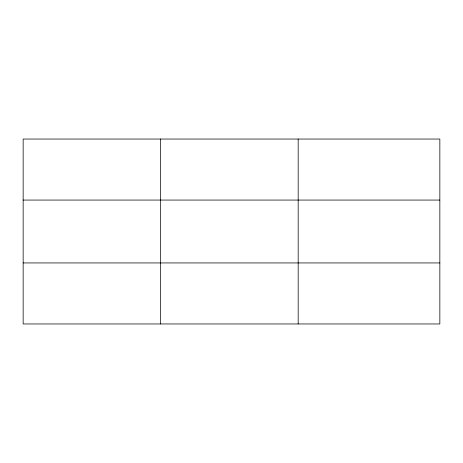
<?xml version="1.0" encoding="UTF-8"?>
<svg xmlns="http://www.w3.org/2000/svg" width="463" height="463" viewBox="0 0 463 463"><rect width="100%" height="100%" fill="white"/><g stroke="black" fill="none" stroke-linecap="round" stroke-linejoin="round"><path stroke-width="0.69" d="M160.661 139.039L160.661 323.961M298.172 139.039L298.172 323.961M439.85 262.938L439.85 323.961L23.15 323.961L23.15 139.039L439.85 139.039L439.85 262.938L23.15 262.938M23.15 200.062L439.85 200.062"/></g></svg>
